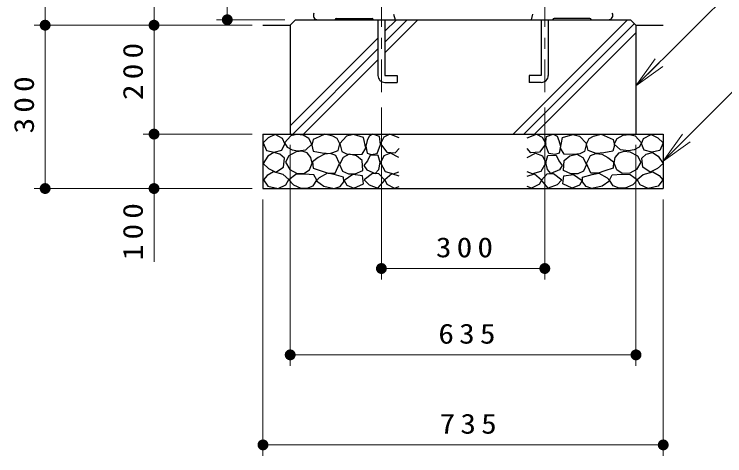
# Model space of a CAD drawing. Units: millimetres on the paper, scale 1:20. Extents: x -365 to 12, y -47 to 257.
# Drawn here: x -138.4 to -73.2, y 58.5 to 99.1 of the extents above; entities that cross this region are included whole.
import ezdxf

# ---------------------------------------------------------------- set-up
doc = ezdxf.new("R2010")
doc.units = ezdxf.units.MM
doc.linetypes.add('USER2', pattern=[6, 3, -1, 1, -1])
doc.layers.add('LY_1', color=7, linetype='Continuous', lineweight=25)
doc.styles.add('ＭＳ ゴシック', font='')
doc.styles.get('ＭＳ ゴシック').set_extended_font_data('MS Gothic')

# ---------------------------------------------------------------- blocks, each defined once
blk = doc.blocks.new('filled_dot')
at = {"color": 0, "linetype": 'Continuous', "lineweight": -2, "const_width": 1.25}
blk.add_lwpolyline([(-0.625, 0, 1), (0.625, 0, 1)], format="xyb", close=True, dxfattribs=at)

msp = doc.modelspace()

# ---------------------------------------------------------------- linework, layer by layer
at = {"layer": 'LY_1', "lineweight": 13}
for p, q in [((-135.558, 98.086), (-135.558, 136.086)), ((-125.558, 98.086), (-125.558, 116.079)), ((-118.837, 98.086), (-118.837, 103.58)), ((-113.558, 98.586), (-119.837, 98.586)), ((-104.365, 95.547), (-101.326, 98.586)), ((-104.365, 96.537), (-102.316, 98.586)), ((-104.365, 97.527), (-103.306, 98.586)), ((-92.593, 88.086), (-82.093, 98.586)), ((-116.558, 98.086), (-136.558, 98.086)), ((-135.558, 83.086), (-135.558, 98.086)), ((-116.558, 98.086), (-126.558, 98.086)), ((-125.558, 88.086), (-125.558, 98.086)), ((-91.603, 88.086), (-81.455, 98.234)), ((-90.613, 88.086), (-81.308, 97.391)), ((-113.058, 88.834), (-105, 96.892)), ((-112.816, 88.086), (-105, 95.902)), ((-111.826, 88.086), (-105, 94.912)), ((-81.308, 92.521), (-79.54, 94.995)), ((-81.308, 92.521), (-79.187, 94.642)), ((-78.833, 94.288), (-81.308, 92.521)), ((-104.683, 90.529), (-104.683, 74.741)), ((-89.683, 90.529), (-89.683, 74.741)), ((-116.558, 88.086), (-126.558, 88.086)), ((-125.558, 76.359), (-125.558, 88.086)), ((-78.808, 85.597), (-77.04, 88.072)), ((-78.808, 85.597), (-76.687, 87.718)), ((-113.058, 87.086), (-113.058, 66.812)), ((-81.308, 87.086), (-81.308, 66.812)), ((-76.333, 87.364), (-78.808, 85.597)), ((-116.558, 83.086), (-136.558, 83.086)), ((-115.558, 82.086), (-115.558, 58.543)), ((-78.808, 82.086), (-78.808, 58.543)), ((-89.683, 75.741), (-104.683, 75.741)), ((-81.308, 67.812), (-113.058, 67.812)), ((-78.808, 59.543), (-115.558, 59.543))]:
    msp.add_line(p, q, dxfattribs=at)
at = {"layer": 'LY_1', "linetype": 'USER2', "lineweight": 13}
for p, q in [((-104.683, 100.922), (-104.683, 91.529)), ((-89.683, 100.922), (-89.683, 91.529))]:
    msp.add_line(p, q, dxfattribs=at)
at = {"layer": 'LY_1'}
for p, q in [((-112.558, 98.586), (-113.058, 98.086)), ((-112.558, 98.586), (-81.808, 98.586)), ((-108.833, 98.686), (-105.533, 98.686)), ((-105, 98.586), (-105, 93.471)), ((-104.365, 98.586), (-104.365, 93.471)), ((-103.569, 99.095), (-103.433, 98.586)), ((-90.796, 99.095), (-90.933, 98.586)), ((-90, 98.586), (-90, 93.471)), ((-89.365, 98.586), (-89.365, 93.471)), ((-85.533, 98.686), (-88.833, 98.686)), ((-81.808, 98.586), (-81.308, 98.086)), ((-115.558, 98.086), (-113.058, 98.086)), ((-113.058, 98.086), (-113.058, 88.086)), ((-81.308, 98.086), (-78.808, 98.086)), ((-81.308, 98.086), (-81.308, 88.086)), ((-104.365, 93.471), (-103.25, 93.471)), ((-103.25, 93.471), (-103.25, 92.836)), ((-91.115, 93.471), (-91.115, 92.836)), ((-90, 93.471), (-91.115, 93.471)), ((-104.365, 92.836), (-103.25, 92.836)), ((-90, 92.836), (-91.115, 92.836)), ((-115.558, 88.086), (-115.558, 83.086)), ((-115.558, 88.086), (-78.808, 88.086)), ((-78.808, 88.086), (-78.808, 83.086)), ((-115.558, 83.086), (-78.808, 83.086))]:
    msp.add_line(p, q, dxfattribs=at)
at = {"layer": 'LY_1', "lineweight": 13}
for points in [[(-81.308, 92.521), (-71.849, 101.98), (-53.636, 101.98)], [(-78.808, 85.597), (-71.737, 92.668), (-65.712, 92.668)]]:
    msp.add_lwpolyline(points, dxfattribs=at)
at = {"layer": 'LY_1'}
for points in [[(-105.981, 87.495), (-106.116, 86.972), (-105.99, 86.34), (-105.62, 86.214), (-105.069, 86.304), (-104.763, 87.116), (-104.844, 87.874), (-105.458, 88.082), (-105.81, 87.902)], [(-88.385, 87.495), (-88.249, 86.972), (-88.376, 86.34), (-88.746, 86.214), (-89.296, 86.304), (-89.603, 87.116), (-89.522, 87.874), (-88.908, 88.082), (-88.556, 87.902)], [(-114.435, 88.056), (-115.069, 87.755), (-115.544, 87.28), (-115.243, 86.583), (-114.515, 86.44), (-113.818, 86.599), (-113.564, 87.185), (-113.754, 87.692)], [(-112.464, 88.061), (-112.991, 87.926), (-113.572, 87.29), (-113.343, 86.871), (-112.885, 86.634), (-112.37, 86.561), (-111.626, 86.628), (-111.059, 87.169), (-111.343, 87.669), (-111.876, 87.979)], [(-109.873, 88.071), (-110.41, 87.847), (-110.956, 87.579), (-111.073, 87.078), (-110.938, 86.514), (-110.115, 86.353), (-109.39, 86.308), (-108.665, 86.567), (-108.513, 87.176), (-108.746, 87.686), (-109.148, 87.91)], [(-107.253, 88.044), (-107.884, 87.884), (-108.514, 87.216), (-108.329, 86.499), (-107.889, 86.283), (-107.328, 86.215), (-106.462, 86.24), (-106.129, 86.808), (-106.314, 87.773)], [(-87.112, 88.044), (-86.482, 87.884), (-85.851, 87.216), (-86.037, 86.499), (-86.477, 86.283), (-87.038, 86.215), (-87.903, 86.24), (-88.237, 86.808), (-88.052, 87.773)], [(-84.492, 88.071), (-83.955, 87.847), (-83.41, 87.579), (-83.293, 87.078), (-83.427, 86.514), (-84.251, 86.353), (-84.976, 86.308), (-85.701, 86.567), (-85.853, 87.176), (-85.62, 87.686), (-85.217, 87.91)], [(-81.901, 88.061), (-81.374, 87.926), (-80.793, 87.29), (-81.023, 86.871), (-81.48, 86.634), (-81.996, 86.561), (-82.739, 86.628), (-83.307, 87.169), (-83.023, 87.669), (-82.49, 87.979)], [(-79.93, 88.056), (-79.297, 87.755), (-78.821, 87.28), (-79.122, 86.583), (-79.851, 86.44), (-80.548, 86.599), (-80.802, 87.185), (-80.612, 87.692)], [(-114.562, 86.409), (-115.101, 86.06), (-115.544, 85.379), (-115.037, 84.919), (-114.372, 84.603), (-113.675, 85.046), (-113.596, 85.886), (-114.004, 86.248)], [(-113.099, 84.844), (-112.478, 84.499), (-111.802, 84.452), (-111.289, 84.814), (-111.045, 85.412), (-111.157, 85.949), (-111.505, 86.358), (-111.971, 86.522), (-112.505, 86.466), (-113.195, 86.097), (-113.491, 85.52)], [(-109.923, 86.24), (-110.478, 85.943), (-111.005, 85.524), (-110.951, 84.97), (-110.207, 84.7), (-109.572, 84.483), (-108.923, 84.51), (-108.518, 85.375), (-108.869, 86.132), (-109.373, 86.296)], [(-107.64, 86.233), (-108.184, 85.924), (-108.517, 85.305), (-108.245, 84.687), (-107.72, 84.439), (-107.083, 84.44), (-106.391, 84.737), (-106.453, 85.664), (-106.976, 86.086)], [(-105.728, 86.163), (-105.963, 85.644), (-106.284, 85.187), (-106.025, 84.816), (-105.246, 84.482), (-104.919, 84.843), (-104.789, 85.471), (-104.974, 86.126)], [(-88.638, 86.163), (-88.403, 85.644), (-88.081, 85.187), (-88.341, 84.816), (-89.12, 84.482), (-89.447, 84.843), (-89.577, 85.471), (-89.392, 86.126)], [(-86.726, 86.233), (-86.182, 85.924), (-85.848, 85.305), (-86.12, 84.687), (-86.645, 84.439), (-87.282, 84.44), (-87.975, 84.737), (-87.913, 85.664), (-87.39, 86.086)], [(-84.442, 86.24), (-83.888, 85.943), (-83.361, 85.524), (-83.415, 84.97), (-84.158, 84.7), (-84.794, 84.483), (-85.442, 84.51), (-85.848, 85.375), (-85.496, 86.132), (-84.993, 86.296)], [(-81.266, 84.844), (-81.888, 84.499), (-82.564, 84.452), (-83.077, 84.814), (-83.321, 85.412), (-83.209, 85.949), (-82.861, 86.358), (-82.395, 86.522), (-81.861, 86.466), (-81.171, 86.097), (-80.874, 85.52)], [(-79.804, 86.409), (-79.265, 86.06), (-78.821, 85.379), (-79.328, 84.919), (-79.994, 84.603), (-80.691, 85.046), (-80.77, 85.886), (-80.362, 86.248)], [(-114.603, 84.612), (-115.172, 84.293), (-115.51, 83.87), (-115.106, 83.304), (-114.164, 83.101), (-113.448, 83.42), (-113.175, 83.925), (-113.714, 84.381)], [(-111.748, 84.405), (-112.532, 84.364), (-113.194, 83.891), (-112.762, 83.432), (-112.072, 83.121), (-111.507, 83.113), (-110.964, 83.337), (-110.626, 83.864), (-110.883, 84.351)], [(-109.633, 84.496), (-110.403, 84.077), (-110.646, 83.78), (-109.957, 83.294), (-109.011, 83.104), (-108.481, 83.288), (-108.132, 83.712), (-108.16, 84.131), (-109.024, 84.361)], [(-107.311, 84.388), (-108.114, 83.832), (-107.856, 83.388), (-107.212, 83.115), (-106.334, 83.523), (-106.42, 84.265)], [(-105.493, 84.452), (-106.26, 83.884), (-105.815, 83.414), (-104.999, 83.105), (-104.368, 83.859), (-104.912, 84.428)], [(-88.872, 84.452), (-88.106, 83.884), (-88.551, 83.414), (-89.367, 83.105), (-89.997, 83.859), (-89.453, 84.428)], [(-87.055, 84.388), (-86.252, 83.832), (-86.51, 83.388), (-87.154, 83.115), (-88.032, 83.523), (-87.945, 84.265)], [(-84.733, 84.496), (-83.963, 84.077), (-83.719, 83.78), (-84.409, 83.294), (-85.355, 83.104), (-85.885, 83.288), (-86.233, 83.712), (-86.206, 84.131), (-85.341, 84.361)], [(-82.618, 84.405), (-81.834, 84.364), (-81.172, 83.891), (-81.604, 83.432), (-82.293, 83.121), (-82.859, 83.113), (-83.402, 83.337), (-83.739, 83.864), (-83.483, 84.351)], [(-79.763, 84.612), (-79.194, 84.293), (-78.856, 83.87), (-79.259, 83.304), (-80.202, 83.101), (-80.918, 83.42), (-81.191, 83.925), (-80.652, 84.381)]]:
    msp.add_lwpolyline(points, close=True, dxfattribs=at)
for points in [[(-103.058, 87.751), (-103.913, 88.068), (-104.452, 87.799), (-104.769, 87.197), (-104.183, 86.436), (-103.406, 86.373), (-103.058, 86.769)], [(-91.308, 87.751), (-90.452, 88.068), (-89.914, 87.799), (-89.597, 87.197), (-90.183, 86.436), (-90.959, 86.373), (-91.308, 86.769)], [(-103.074, 85.945), (-103.834, 86.341), (-104.468, 86.088), (-104.769, 85.438), (-104.325, 84.662), (-103.565, 84.424), (-103.074, 84.63)], [(-91.292, 85.945), (-90.532, 86.341), (-89.898, 86.088), (-89.597, 85.438), (-90.04, 84.662), (-90.801, 84.424), (-91.292, 84.63)], [(-103.058, 84.218), (-103.723, 84.424), (-104.373, 83.87), (-104.199, 83.474), (-103.47, 83.109), (-103.058, 83.268)], [(-91.308, 84.218), (-90.642, 84.424), (-89.993, 83.87), (-90.167, 83.474), (-90.896, 83.109), (-91.308, 83.268)]]:
    msp.add_lwpolyline(points, dxfattribs=at)
for centre, radius, start, end in [((-110.533, 98.986), 0.4, 149.95029, 270), ((-83.833, 98.986), 0.4, 270.00002, 29.46894), ((-108.833, 98.586), 0.1, 89.99998, 179.99996), ((-105.533, 98.586), 0.1, 0, 89.99998), ((-88.833, 98.586), 0.1, 89.99998, 179.99996), ((-85.533, 98.586), 0.1, 0, 89.99998), ((-104.365, 93.471), 0.635, 179.99998, 270.00002), ((-90, 93.471), 0.635, 269.99996, 0)]:
    msp.add_arc(centre, radius, start, end, dxfattribs=at)

# ---------------------------------------------------------------- block references
at = {"layer": 'LY_1', "lineweight": 13, "xscale": 0.4, "yscale": 0.4}
for p, rotation in [((-135.558, 98.086), 270), ((-125.558, 98.086), 270), ((-125.558, 98.086), 90), ((-118.837, 98.586), 270), ((-125.558, 88.086), 270), ((-135.558, 83.086), 90), ((-125.558, 83.086), 90), ((-89.683, 75.741), 180), ((-81.308, 67.812), 180), ((-78.808, 59.543), 180)]:
    msp.add_blockref('filled_dot', p, dxfattribs=dict(at, rotation=rotation))
for p in [(-104.683, 75.741), (-113.058, 67.812), (-115.558, 59.543)]:
    msp.add_blockref('filled_dot', p, dxfattribs=at)

# ---------------------------------------------------------------- texts
at = {"layer": 'LY_1', "char_height": 1.833, "attachment_point": 8, "rotation": 90, "style": 'ＭＳ ゴシック'}
for s, insert in [('\\T1.33;\\W1.15;200', (-126.558, 94.073)), ('\\T1.33;\\W1.15;300', (-136.558, 91.003)), ('\\T1.33;\\W1.15;100', (-126.558, 79.359))]:
    msp.add_mtext(s, dxfattribs=dict(at, insert=insert))
at = {"layer": 'LY_1', "char_height": 1.833, "attachment_point": 8, "style": 'ＭＳ ゴシック'}
for s, insert in [('\\T1.33;\\W1.15;300', (-96.822, 76.741)), ('\\T1.33;\\W1.15;635', (-96.595, 68.812)), ('\\T1.33;\\W1.15;735', (-96.482, 60.543))]:
    msp.add_mtext(s, dxfattribs=dict(at, insert=insert))

doc.saveas('drawing.dxf')
